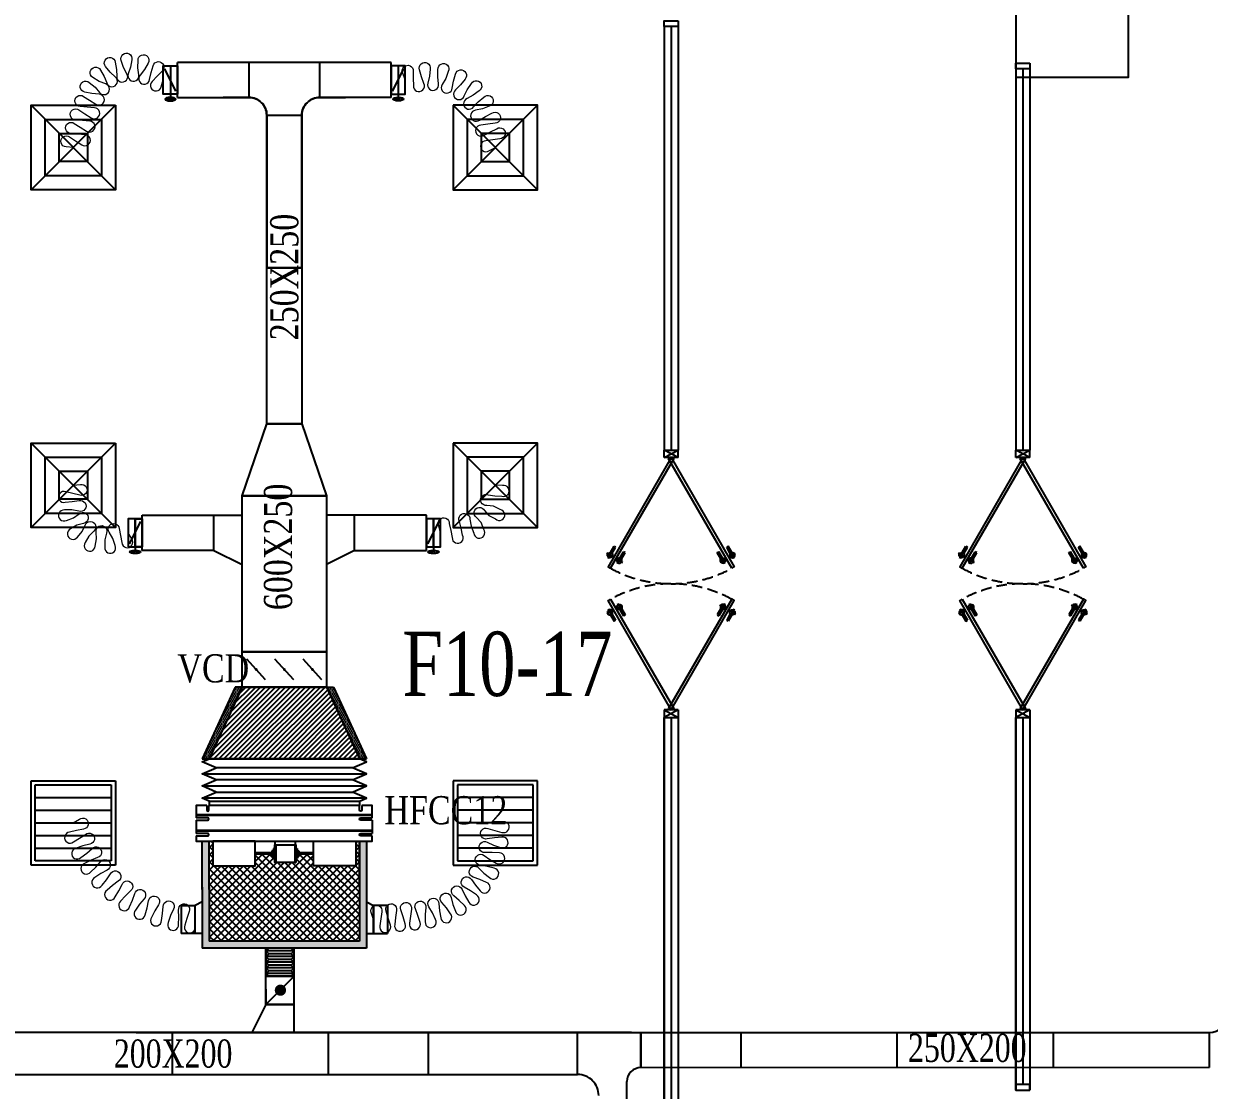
# Model space of a CAD drawing. Header units: metres. Extents: x 352651 to 1421851, y -87441 to -24441.
# Drawn here: x 1180280 to 1188707, y -48460 to -40880 of the extents above; entities that cross this region are included whole.
import ezdxf
from ezdxf.enums import TextEntityAlignment as Align

# ---------------------------------------------------------------- set-up
doc = ezdxf.new("R2010")
doc.units = ezdxf.units.M
doc.header["$LTSCALE"] = 300
doc.header["$MEASUREMENT"] = 0
doc.linetypes.add('DASHED2', pattern=[0.375, 0.25, -0.125])
for name, color, linetype in [('bat noi mem', 4, 'CONTINUOUS'), ('CUA', 8, 'CONTINUOUS'), ('CUAGIO', 2, 'CONTINUOUS'), ('KHUAT', 8, 'DASHED2'), ('KT', 1, 'CONTINUOUS'), ('thiet bi', 11, 'CONTINUOUS'), ('vach', 6, 'CONTINUOUS')]:
    doc.layers.add(name, color=color, linetype=linetype)
doc.layers.add('noi mem', color=5, linetype='BATTING', lineweight=0)
doc.styles.add('PHU', font='vntimeh.shx', dxfattribs={"width": 0.8})
doc.styles.add('ROMANS', font='romans.shx', dxfattribs={"width": 0.75, "bigfont": 'romancvn.shx'})
doc.linetypes.add('BATTING', pattern='A,0.0001,-0.1,[134,ltypeshp.shx,S=0.1,R=0,X=-0.1,Y=0],-0.2,[134,ltypeshp.shx,S=0.1,R=180,X=0.1,Y=0],-0.1', length=0.4001)
pattern_1 = [(0, (720945.674, -331379.217), (6.25, 12.5), [0, -12.5])]

# ---------------------------------------------------------------- blocks, each defined once
blk = doc.blocks.new('cot1')
at = {"layer": 'vach'}
blk.add_lwpolyline([(-400, -400), (400, -400), (400, 400), (-400, 400)], close=True, dxfattribs=at)
blk = doc.blocks.new('SAD')
at = {"layer": 'CUAGIO', "color": 8}
for p, q in [((-300, -300), (300, 300)), ((300, -300), (-300, 300))]:
    blk.add_line(p, q, dxfattribs=at)
at = {"layer": 'CUAGIO'}
blk.add_lwpolyline([(300, -300), (300, 300), (-300, 300), (-300, -300)], close=True, dxfattribs=at)
at = {"layer": 'CUAGIO', "color": 8}
for points in [[(200, -200), (200, 200), (-200, 200), (-200, -200)], [(100, -100), (100, 100), (-100, 100), (-100, -100)]]:
    blk.add_lwpolyline(points, close=True, dxfattribs=at)
blk = doc.blocks.new('SAG')
at = {"layer": 'CUAGIO'}
for p, q in [((-300, 300), (-300, -300)), ((300, 300), (-300, 300)), ((300, -300), (300, 300)), ((-300, -300), (300, -300))]:
    blk.add_line(p, q, dxfattribs=at)
at = {"layer": 'CUAGIO', "color": 8}
for p, q in [((-270, 270), (-270, -270)), ((270, 270), (-270, 270)), ((-180, -270), (-180, 270)), ((-90, -270), (-90, 270)), ((0, -270), (0, 270)), ((90, -270), (90, 270)), ((180, -270), (180, 270)), ((270, -270), (270, 270)), ((-270, -270), (270, -270))]:
    blk.add_line(p, q, dxfattribs=at)
blk = doc.blocks.new('1-van gio D200')
at = {"layer": 'CUAGIO'}
h = blk.add_hatch(dxfattribs=at)
h.set_pattern_fill('ANSI31', color=256, scale=100, style=0)
edge = h.paths.add_edge_path()
edge.add_ellipse((486127, -58494), major_axis=(-38.1, 0), ratio=0.310482, start_angle=0, end_angle=360, ccw=False)
for p, q in [((486167, -58437.3), (486087.1, -58277.5)), ((486127, -58257.4), (486127, -58494))]:
    blk.add_line(p, q, dxfattribs=at)
at = {"layer": 'CUAGIO', "const_width": 3}
for points in [[(486127, -58457.4), (486177, -58457.4), (486177, -58257.4), (486077, -58257.4), (486077, -58457.4), (486127, -58457.4)], [(486167, -58437.3), (486087.1, -58277.5)], [(486127, -58257.4), (486127, -58494)]]:
    blk.add_lwpolyline(points, dxfattribs=at)
at = {"layer": 'CUAGIO'}
blk.add_lwpolyline([(486177, -58457.4), (486077, -58457.4), (486077, -58257.4), (486177, -58257.4)], close=True, dxfattribs=at)
at = {"layer": 'CUAGIO', "const_width": 5.35}
blk.add_lwpolyline([(486130.7, -58357.4, -1), (486123.3, -58357.4, -1)], format="xyb", close=True, dxfattribs=at)
at = {"layer": 'CUAGIO', "extrusion": (0, 0, -1)}
blk.add_ellipse((486127, -58494), major_axis=(-38.1, 0), ratio=0.310482, start_param=-1.570796, end_param=4.712389, dxfattribs=at)
blk = doc.blocks.new('bac noi mem')
at = {"layer": 'bat noi mem'}
for p, q in [((493886.7, -64673), (493866.7, -64693)), ((494066.7, -64693), (493866.7, -64693)), ((493866.7, -64693), (493886.7, -64713)), ((493886.7, -64713), (493866.7, -64733)), ((494046.7, -64673), (493886.7, -64673)), ((494046.7, -64713), (493886.7, -64713)), ((494046.7, -64673), (494066.7, -64693)), ((494066.7, -64693), (494046.7, -64713)), ((494046.7, -64713), (494066.7, -64733)), ((494066.7, -64733), (493866.7, -64733)), ((493866.7, -64733), (493886.7, -64753)), ((493886.7, -64753), (493866.7, -64773)), ((494066.7, -64773), (493866.7, -64773)), ((493866.7, -64773), (493886.7, -64793)), ((493886.7, -64793), (493866.7, -64813)), ((494046.7, -64753), (493886.7, -64753)), ((494046.7, -64793), (493886.7, -64793)), ((494066.7, -64733), (494046.7, -64753)), ((494046.7, -64753), (494066.7, -64773)), ((494066.7, -64773), (494046.7, -64793)), ((494046.7, -64793), (494066.7, -64813)), ((494066.7, -64813), (493866.7, -64813)), ((493866.7, -64813), (493886.7, -64833)), ((493886.7, -64833), (493866.7, -64853)), ((494066.7, -64853), (493866.7, -64853)), ((493866.7, -64853), (493886.7, -64873)), ((494046.7, -64833), (493886.7, -64833)), ((494046.7, -64873), (493886.7, -64873)), ((494066.7, -64813), (494046.7, -64833)), ((494046.7, -64833), (494066.7, -64853)), ((494066.7, -64853), (494046.7, -64873))]:
    blk.add_line(p, q, dxfattribs=at)

msp = doc.modelspace()

# ---------------------------------------------------------------- hatches: boundary and pattern name
at = {"layer": 'CUAGIO'}
h = msp.add_hatch(dxfattribs=at)
h.set_pattern_fill('DOTS', color=256, scale=200, style=0)
h.set_pattern_definition(pattern_1)
h.paths.add_polyline_path([(1181598.6, -46104.1), (1181548.6, -46104.1), (1181782.1, -45594.1), (1181832.1, -45594.1)])
h = msp.add_hatch(dxfattribs=at)
h.set_pattern_fill('ANSI31', color=256, scale=200, style=0)
h.set_pattern_definition([(45, (356591.88, -88941.384), (-17.6776695, 17.6776695), [])])
h.paths.add_polyline_path([(1182432.1, -45594.1), (1181832.1, -45594.1), (1181598.6, -46104.1), (1182665.6, -46104.1)])
h = msp.add_hatch(dxfattribs=at)
h.set_pattern_fill('DOTS', color=256, scale=200, style=0)
h.set_pattern_definition(pattern_1)
h.paths.add_polyline_path([(1182432.1, -45594.1), (1182482.1, -45594.1), (1182715.6, -46104.1), (1182665.6, -46104.1)])
h = msp.add_hatch(dxfattribs=at)
h.set_pattern_fill('DOTS', color=2, scale=200, style=0)
h.set_pattern_definition([(0, (631038.366, 10035.894), (6.25, 12.5), [0, -12.5])])
h.paths.add_polyline_path([(1182715.6, -46689.6), (1182665.6, -46689.6), (1182665.6, -47399.6), (1181598.6, -47399.6), (1181598.6, -47016.9), (1181598.6, -46689.6), (1181548.6, -46689.6), (1181548.6, -47031.9), (1181548.6, -47449.6), (1182715.6, -47449.6)])
at = {"layer": 'CUAGIO', "ltscale": 1.5}
h = msp.add_hatch(dxfattribs=at)
h.set_pattern_fill('ANSI37', color=9, scale=300, angle=360, style=0)
h.set_pattern_definition([(45, (714753.715, -539.95), (-26.5165043, 26.5165043), []), (135, (714753.715, -539.95), (-26.5165043, -26.5165043), [])])
h.paths.add_polyline_path([(1182665.6, -47399.6), (1182665.6, -46689.6), (1182639.6, -46689.6), (1182639.6, -46864.6), (1182339.6, -46864.6), (1182339.6, -46781.6), (1182234.3, -46781.6), (1182234.3, -46797.3), (1182223.8, -46797.3), (1182223.8, -46813.1), (1182213.9, -46813.1), (1182213.9, -46838, -1), (1182207.4, -46840.1), (1182071.2, -46840.1, -1), (1182064.8, -46838), (1182064.8, -46813.1), (1182054.9, -46813.1), (1182054.9, -46797.3), (1182044.3, -46797.3), (1182044.3, -46781.6), (1181924.7, -46781.6), (1181924.7, -46864.6), (1181624.7, -46864.6), (1181624.7, -46689.6), (1181598.6, -46689.6), (1181598.6, -47031.9), (1181598.6, -47399.6)])

# ---------------------------------------------------------------- linework, layer by layer
at = {"layer": 'bat noi mem'}
for p, q in [((1181598.6, -46104.1), (1182665.6, -46104.1)), ((1182665.6, -46104.1), (1181598.6, -46104.1)), ((1182615.6, -46168.4), (1181648.6, -46168.4)), ((1181548.6, -46211.2), (1182715.6, -46211.2)), ((1182615.6, -46254.1), (1181648.6, -46254.1)), ((1181548.6, -46296.9), (1182715.6, -46296.9)), ((1181648.6, -46339.8), (1182615.6, -46339.8)), ((1182715.6, -46382.7), (1181548.6, -46382.7))]:
    msp.add_line(p, q, dxfattribs=at)
for points in [[(1181598.6, -46404.1), (1181548.6, -46382.7), (1181648.6, -46339.8), (1181548.6, -46296.9), (1181648.6, -46254.1), (1181548.6, -46211.2), (1181648.6, -46168.4), (1181548.6, -46125.5), (1181598.6, -46104.1)], [(1182665.6, -46404.1), (1182715.6, -46382.7), (1182615.6, -46339.8), (1182715.6, -46296.9), (1182615.6, -46254.1), (1182715.6, -46211.2), (1182615.6, -46168.4), (1182715.6, -46125.5), (1182665.6, -46104.1)]]:
    msp.add_lwpolyline(points, dxfattribs=at)
at = {"layer": 'CUA', "linetype": 'Continuous'}
for p, q in [((1184832.1, -40899.6), (1184832.1, -43909.6)), ((1184882.1, -40899.6), (1184882.1, -43909.6)), ((1184932.1, -40899.6), (1184932.1, -43909.6)), ((1187332.1, -41199.6), (1187332.1, -43909.6)), ((1187382.1, -41199.6), (1187382.1, -43909.6)), ((1187432.1, -41199.6), (1187432.1, -43909.6)), ((1184832.1, -48859.6), (1184832.1, -45809.6)), ((1184832.1, -45809.6), (1184832.1, -48859.6)), ((1184882.1, -45809.6), (1184882.1, -48819.6)), ((1184932.1, -45809.6), (1184932.1, -48859.6)), ((1187332.1, -48459.6), (1187332.1, -45809.6)), ((1187332.1, -45809.6), (1187332.1, -48459.6)), ((1187382.1, -45809.6), (1187382.1, -48419.6)), ((1187432.1, -45809.6), (1187432.1, -48459.6))]:
    msp.add_line(p, q, dxfattribs=at)
at = {"layer": 'CUA'}
for p, q in [((1184832.1, -43909.6), (1184931.7, -43909.6)), ((1184931.7, -43962.3), (1184832.1, -43909.6)), ((1184832.1, -43962.3), (1184931.7, -43909.6)), ((1184832.1, -43962.3), (1184832.1, -43909.6)), ((1184931.7, -43962.3), (1184832.1, -43962.3)), ((1184931.7, -43962.3), (1184931.7, -43909.6)), ((1187332.1, -43909.6), (1187431.7, -43909.6)), ((1187431.7, -43962.3), (1187332.1, -43909.6)), ((1187332.1, -43962.3), (1187431.7, -43909.6)), ((1187332.1, -43962.3), (1187332.1, -43909.6)), ((1187431.7, -43962.3), (1187332.1, -43962.3)), ((1187431.7, -43962.3), (1187431.7, -43909.6)), ((1184469.9, -44669.5), (1184424.9, -44643.5)), ((1184433.6, -44680.4), (1184462.5, -44630.2)), ((1184450.5, -44638.5), (1184476.5, -44593.5)), ((1184461.3, -44644.7), (1184487.3, -44599.7)), ((1184476.5, -44593.5), (1184487.3, -44599.7)), ((1184517.2, -44677), (1184543.1, -44631.9)), ((1184528, -44683.2), (1184553.9, -44638.2)), ((1184553.9, -44638.2), (1184543.1, -44631.9)), ((1185209.9, -44638.2), (1185220.7, -44631.9)), ((1185235.9, -44683.2), (1185209.9, -44638.2)), ((1185246.7, -44677), (1185220.7, -44631.9)), ((1185287.3, -44593.5), (1185276.5, -44599.7)), ((1185302.5, -44644.7), (1185276.5, -44599.7)), ((1185313.3, -44638.5), (1185287.3, -44593.5)), ((1185294, -44669.5), (1185338.9, -44643.5)), ((1185330.3, -44680.4), (1185301.3, -44630.2)), ((1186969.9, -44669.5), (1186924.9, -44643.5)), ((1186933.6, -44680.4), (1186962.5, -44630.2)), ((1186950.5, -44638.5), (1186976.5, -44593.5)), ((1186961.3, -44644.7), (1186987.3, -44599.7)), ((1186976.5, -44593.5), (1186987.3, -44599.7)), ((1187017.2, -44677), (1187043.1, -44631.9)), ((1187028, -44683.2), (1187053.9, -44638.2)), ((1187053.9, -44638.2), (1187043.1, -44631.9)), ((1187709.9, -44638.2), (1187720.7, -44631.9)), ((1187735.9, -44683.2), (1187709.9, -44638.2)), ((1187746.7, -44677), (1187720.7, -44631.9)), ((1187787.3, -44593.5), (1187776.5, -44599.7)), ((1187802.5, -44644.7), (1187776.5, -44599.7)), ((1187813.3, -44638.5), (1187787.3, -44593.5)), ((1187794, -44669.5), (1187838.9, -44643.5)), ((1187830.3, -44680.4), (1187801.3, -44630.2)), ((1184491.5, -44681.9), (1184536.4, -44707.9)), ((1184500.2, -44718.8), (1184529.1, -44668.7)), ((1185272.4, -44681.9), (1185227.4, -44707.9)), ((1185263.7, -44718.8), (1185234.7, -44668.7)), ((1186991.5, -44681.9), (1187036.4, -44707.9)), ((1187000.2, -44718.8), (1187029.1, -44668.7)), ((1187772.4, -44681.9), (1187727.4, -44707.9)), ((1187763.7, -44718.8), (1187734.7, -44668.7)), ((1184500.2, -45000.3), (1184529.1, -45050.5)), ((1185263.7, -45000.3), (1185234.7, -45050.5)), ((1187000.2, -45000.3), (1187029.1, -45050.5)), ((1187763.7, -45000.3), (1187734.7, -45050.5)), ((1184469.9, -45049.7), (1184424.9, -45075.6)), ((1184433.6, -45038.8), (1184462.5, -45088.9)), ((1184450.5, -45080.6), (1184476.5, -45125.7)), ((1184461.3, -45074.4), (1184487.3, -45119.4)), ((1184491.5, -45037.2), (1184536.4, -45011.3)), ((1184517.2, -45042.2), (1184543.1, -45087.2)), ((1184528, -45035.9), (1184553.9, -45081)), ((1184553.9, -45081), (1184543.1, -45087.2)), ((1185235.9, -45035.9), (1185209.9, -45081)), ((1185209.9, -45081), (1185220.7, -45087.2)), ((1185246.7, -45042.2), (1185220.7, -45087.2)), ((1185272.4, -45037.2), (1185227.4, -45011.3)), ((1185302.5, -45074.4), (1185276.5, -45119.4)), ((1185313.3, -45080.6), (1185287.3, -45125.7)), ((1185294, -45049.7), (1185338.9, -45075.6)), ((1185330.3, -45038.8), (1185301.3, -45088.9)), ((1186969.9, -45049.7), (1186924.9, -45075.6)), ((1186933.6, -45038.8), (1186962.5, -45088.9)), ((1186950.5, -45080.6), (1186976.5, -45125.7)), ((1186961.3, -45074.4), (1186987.3, -45119.4)), ((1186991.5, -45037.2), (1187036.4, -45011.3)), ((1187017.2, -45042.2), (1187043.1, -45087.2)), ((1187028, -45035.9), (1187053.9, -45081)), ((1187053.9, -45081), (1187043.1, -45087.2)), ((1187735.9, -45035.9), (1187709.9, -45081)), ((1187709.9, -45081), (1187720.7, -45087.2)), ((1187746.7, -45042.2), (1187720.7, -45087.2)), ((1187772.4, -45037.2), (1187727.4, -45011.3)), ((1187802.5, -45074.4), (1187776.5, -45119.4)), ((1187813.3, -45080.6), (1187787.3, -45125.7)), ((1187794, -45049.7), (1187838.9, -45075.6)), ((1187830.3, -45038.8), (1187801.3, -45088.9)), ((1184476.5, -45125.7), (1184487.3, -45119.4)), ((1185287.3, -45125.7), (1185276.5, -45119.4)), ((1186976.5, -45125.7), (1186987.3, -45119.4)), ((1187787.3, -45125.7), (1187776.5, -45119.4)), ((1184931.7, -45756.8), (1184832.1, -45756.8)), ((1184931.7, -45756.8), (1184832.1, -45809.6)), ((1184832.1, -45756.8), (1184931.7, -45809.6)), ((1184832.1, -45756.8), (1184832.1, -45809.6)), ((1184931.7, -45756.8), (1184931.7, -45809.6)), ((1187431.7, -45756.8), (1187332.1, -45756.8)), ((1187431.7, -45756.8), (1187332.1, -45809.6)), ((1187332.1, -45756.8), (1187431.7, -45809.6)), ((1187332.1, -45756.8), (1187332.1, -45809.6)), ((1187431.7, -45756.8), (1187431.7, -45809.6)), ((1184832.1, -45809.6), (1184931.7, -45809.6)), ((1187332.1, -45809.6), (1187431.7, -45809.6))]:
    msp.add_line(p, q, dxfattribs=at)
at = {"layer": 'CUA', "linetype": 'Continuous'}
for points in [[(1184932.1, -40859.6), (1184932.1, -40899.6), (1184832.1, -40899.6), (1184832.1, -40859.6)], [(1187432.1, -41159.6), (1187432.1, -41199.6), (1187332.1, -41199.6), (1187332.1, -41159.6)], [(1187432.1, -48459.6), (1187432.1, -48419.6), (1187332.1, -48419.6), (1187332.1, -48459.6)], [(1187432.1, -48459.6), (1187432.1, -48419.6), (1187332.1, -48419.6), (1187332.1, -48459.6)]]:
    msp.add_lwpolyline(points, close=True, dxfattribs=at)
at = {"layer": 'CUA'}
for points in [[(1184451.6, -44749.9), (1184900.2, -43972.9), (1184881.9, -43962.3), (1184433.3, -44739.4)], [(1185312.2, -44749.9), (1184863.6, -43972.9), (1184881.9, -43962.3), (1185330.5, -44739.4)], [(1186951.6, -44749.9), (1187400.2, -43972.9), (1187381.9, -43962.3), (1186933.3, -44739.4)], [(1187812.2, -44749.9), (1187363.6, -43972.9), (1187381.9, -43962.3), (1187830.5, -44739.4)], [(1184451.6, -44969.2), (1184900.2, -45746.2), (1184881.9, -45756.8), (1184433.3, -44979.8)], [(1185312.2, -44969.2), (1184863.6, -45746.2), (1184881.9, -45756.8), (1185330.5, -44979.8)], [(1186951.6, -44969.2), (1187400.2, -45746.2), (1187381.9, -45756.8), (1186933.3, -44979.8)], [(1187812.2, -44969.2), (1187363.6, -45746.2), (1187381.9, -45756.8), (1187830.5, -44979.8)]]:
    msp.add_lwpolyline(points, close=True, dxfattribs=at)
for centre, major_axis in [((1184447.4, -44656.5), (4.7, -17.6)), ((1186947.4, -44656.5), (4.7, -17.6)), ((1185249.9, -44694.9), (17.6, -4.7)), ((1187749.9, -44694.9), (17.6, -4.7)), ((1184514, -45024.2), (-17.6, 4.7)), ((1185316.5, -45062.7), (-4.7, 17.6)), ((1187014, -45024.2), (-17.6, 4.7)), ((1187816.5, -45062.7), (-4.7, 17.6))]:
    msp.add_ellipse(centre, major_axis=major_axis, ratio=1, dxfattribs=at)
at = {"layer": 'CUA', "extrusion": (0, 0, -1)}
for centre, major_axis in [((1185316.5, -44656.5), (-4.7, -17.6)), ((1187816.5, -44656.5), (-4.7, -17.6)), ((1184514, -44694.9), (-17.6, -4.7)), ((1187014, -44694.9), (-17.6, -4.7)), ((1184447.4, -45062.7), (4.7, 17.6)), ((1185249.9, -45024.2), (17.6, 4.7)), ((1186947.4, -45062.7), (4.7, 17.6)), ((1187749.9, -45024.2), (17.6, 4.7))]:
    msp.add_ellipse(centre, major_axis=major_axis, ratio=1, dxfattribs=at)
at = {"layer": 'CUAGIO'}
for p, q in [((1181372.1, -41404.1), (1181372.1, -41154.1)), ((1181882.1, -41404.1), (1181882.1, -41154.1)), ((1182382.1, -41154.1), (1182382.1, -41404.1)), ((1182892.1, -41404.1), (1182892.1, -41154.1)), ((1182007.1, -41529.1), (1182257.1, -41529.1)), ((1181122.1, -44622.2), (1181122.1, -44372.2)), ((1181122.1, -44372.2), (1181832.1, -44372.2)), ((1181632.1, -44622.2), (1181632.1, -44372.2)), ((1183142.1, -44372.2), (1182432.1, -44372.2)), ((1182632.1, -44622.2), (1182632.1, -44372.2)), ((1183142.1, -44622.2), (1183142.1, -44372.2)), ((1181632.1, -44622.2), (1181122.1, -44622.2)), ((1181632.1, -44622.2), (1181832.1, -44722.2)), ((1182632.1, -44622.2), (1182432.1, -44722.2)), ((1182632.1, -44622.2), (1183142.1, -44622.2)), ((1182432.1, -45344.1), (1181832.1, -45344.1)), ((1181999.1, -45543.4), (1181865.2, -45394.8)), ((1182199.1, -45543.4), (1182065.2, -45394.8)), ((1182399.1, -45543.4), (1182265.2, -45394.8)), ((1181782.1, -45594.1), (1181548.6, -46104.1)), ((1181832.1, -45594.1), (1181598.6, -46104.1)), ((1181832.1, -45594.1), (1181782.1, -45594.1)), ((1181782.1, -45594.1), (1182482.1, -45594.1)), ((1181832.1, -45594.1), (1181782.1, -45594.1)), ((1182432.1, -45594.1), (1182665.6, -46104.1)), ((1182432.1, -45594.1), (1182482.1, -45594.1)), ((1182432.1, -45594.1), (1182482.1, -45594.1)), ((1182482.1, -45594.1), (1182715.6, -46104.1)), ((1182715.6, -46104.1), (1181548.6, -46104.1)), ((1181548.6, -46104.1), (1182715.6, -46104.1)), ((1181598.6, -46104.1), (1182665.6, -46104.1)), ((1182665.6, -46104.1), (1181598.6, -46104.1)), ((1181548.6, -47031.9), (1181548.6, -46689.6)), ((1181598.6, -47031.9), (1181598.6, -46689.6)), ((1182665.6, -47016.9), (1182665.6, -46689.6)), ((1181548.6, -47016.9), (1181548.6, -47449.6)), ((1181598.6, -47016.9), (1181598.6, -47399.6)), ((1182665.6, -47016.9), (1182665.6, -47397.8)), ((1181398.9, -47145.7), (1181398.9, -47345.7)), ((1181498.6, -47345.7), (1181498.6, -47145.7)), ((1181498.6, -47345.7), (1181498.6, -47145.7)), ((1181498.6, -47345.7), (1181498.6, -47145.7)), ((1182765.6, -47145.7), (1182765.6, -47345.7)), ((1182765.6, -47345.7), (1182765.6, -47145.7)), ((1182765.6, -47345.7), (1182765.6, -47145.7)), ((1182865.3, -47145.7), (1182865.3, -47345.7)), ((1181498.6, -47345.7), (1181398.9, -47345.7)), ((1182765.6, -47345.7), (1182865.3, -47345.7)), ((1182001.8, -47740.2), (1182001.8, -47569.5)), ((1182001.8, -47649.6), (1182201.8, -47649.6)), ((1182201.8, -47649.6), (1182001.8, -47849.6)), ((1182001.8, -47649.6), (1182201.8, -47649.6)), ((1182201.8, -47649.6), (1182001.8, -47649.6)), ((1182201.8, -47649.6), (1182001.8, -47649.6)), ((1182001.8, -47849.6), (1181901.8, -48049.6)), ((1182201.8, -47849.6), (1182001.8, -47849.6)), ((1184600.7, -48049.6), (1174733.5, -48049.6)), ((1184667.1, -48298.3), (1184667.1, -48048.3)), ((1184667.1, -48048.3), (1184667.1, -48298.3)), ((1185377.1, -48049.6), (1185377.1, -48298.3)), ((1186487.1, -48049.6), (1186487.1, -48298.3)), ((1187597.1, -48049.6), (1187597.1, -48298.3)), ((1188707.1, -48049.6), (1188707.1, -48298.3)), ((1174733.5, -48348.9), (1184217.1, -48347.3)), ((1188707.1, -48299.6), (1184665.2, -48298.3)), ((1184567.1, -52601.1), (1184567.1, -48398.3))]:
    msp.add_line(p, q, dxfattribs=at)
at = {"layer": 'CUAGIO', "ltscale": 1.5}
msp.add_line((1182892.1, -41154.1), (1181372.1, -41154.1), dxfattribs=at)
at = {"layer": 'CUAGIO', "color": 2}
for p, q in [((1182665.6, -46689.6), (1182665.6, -47399.6)), ((1182715.6, -46689.6), (1182715.6, -47449.6)), ((1182665.6, -47399.6), (1181598.6, -47399.6)), ((1182715.6, -47449.6), (1181548.6, -47449.6)), ((1182001.8, -47849.6), (1182001.8, -47449.6)), ((1182001.8, -47649.6), (1182201.8, -47649.6)), ((1182201.8, -48043.6), (1182201.8, -47649.6)), ((1182001.8, -47741.5), (1182001.8, -47843.6)), ((1182001.8, -47849.6), (1182201.8, -47849.6)), ((1181078.5, -48049.6), (1188707.1, -48049.6)), ((1181337.1, -48347.8), (1181337.1, -48048.3)), ((1182447.1, -48347.6), (1182447.1, -48048.3)), ((1183157.1, -48347.4), (1183157.1, -48048.3)), ((1184217.1, -48347.3), (1184217.1, -48049.6)), ((1184667.1, -48298.3), (1184667.1, -48048.3))]:
    msp.add_line(p, q, dxfattribs=at)
at = {"layer": 'CUAGIO'}
for points in [[(1181372.1, -41404.1), (1181882.1, -41404.1, -0.414214), (1182007.1, -41529.1), (1182007.1, -42614.1), (1182257.1, -42614.1), (1182257.1, -41529.1, -0.414214), (1182382.1, -41404.1), (1182567.1, -41404.1)], [(1182892.1, -41404.1), (1182382.1, -41404.1, 0.414214), (1182257.1, -41529.1), (1182257.1, -42614.1), (1182007.1, -42614.1), (1182007.1, -41529.1, 0.414214), (1181882.1, -41404.1), (1181697.1, -41404.1)]]:
    msp.add_lwpolyline(points, format="xyb", dxfattribs=at)
for points in [[(1182007.1, -43724.1), (1182007.1, -42614.1), (1182257.1, -42614.1), (1182257.1, -43724.1)], [(1182432.1, -44234.1), (1181832.1, -44234.1), (1182007.1, -43724.1), (1182257.1, -43724.1)], [(1181122.1, -44597.2), (1181072.1, -44597.2), (1181072.1, -44397.2), (1181122.1, -44397.2)], [(1183142.1, -44597.2), (1183192.1, -44597.2), (1183192.1, -44397.2), (1183142.1, -44397.2)], [(1181832.1, -45344.1), (1182432.1, -45344.1), (1182432.1, -45594.1), (1181832.1, -45594.1)], [(1182201.8, -47449.6), (1182001.8, -47449.6), (1182001.8, -47649.6), (1182201.8, -47649.6)]]:
    msp.add_lwpolyline(points, close=True, dxfattribs=at)
at = {"layer": 'CUAGIO', "color": 2}
msp.add_lwpolyline([(1181832.1, -44234.1), (1182432.1, -44234.1), (1182432.1, -45344.1), (1181832.1, -45344.1)], close=True, dxfattribs=at)
at = {"layer": 'CUAGIO'}
for points, const_width in [([(1181927.1, -45469.1, 1), (1181937.1, -45469.1, 1)], 10), ([(1182127.1, -45469.1, 1), (1182137.1, -45469.1, 1)], 10), ([(1182327.1, -45469.1, 1), (1182337.1, -45469.1, 1)], 10), ([(1182124.4, -47748.2, -1), (1182084.4, -47748.2, -1)], 40)]:
    msp.add_lwpolyline(points, format="xyb", close=True, dxfattribs=dict(at, const_width=const_width))
for points in [[(1181398.9, -47145.7), (1181498.6, -47145.7)], [(1181548.6, -47120.4), (1181498.6, -47145.7)], [(1182715.6, -47120.4), (1182765.6, -47145.7)], [(1182865.3, -47145.7), (1182765.6, -47145.7)], [(1181548.6, -47345.7), (1181498.6, -47345.7)], [(1182715.6, -47345.7), (1182765.6, -47345.7)]]:
    msp.add_lwpolyline(points, dxfattribs=at)
for centre, radius, start, end in [((1188707.1, -47924.6), 125, 270, 0), ((1184217.1, -48497.3), 150, 0, 90.00989)]:
    msp.add_arc(centre, radius, start, end, dxfattribs=at)
at = {"layer": 'CUAGIO', "color": 2}
msp.add_arc((1184667.1, -48398.3), 100, 90, 180, dxfattribs=at)
at = {"layer": 'KHUAT'}
for centre, start, end in [((1184881.9, -43960.3), 241.40997, 298.59003), ((1187381.9, -43960.3), 241.40997, 298.59003), ((1184881.9, -45758.8), 61.40997, 118.59003), ((1187381.9, -45758.8), 61.40997, 118.59003)]:
    msp.add_arc(centre, 899.3, start, end, dxfattribs=at)
at = {"layer": 'noi mem', "linetype": 'ByBlock', "ltscale": 1.5}
for points in [[(1180632.1, -41759.6), (1180580.9, -41754.7, -1.333333), (1180605.4, -41683.8), (1180648.7, -41711.6), (1180692, -41739.4, 1.333333), (1180716.5, -41668.5), (1180665.3, -41663.7), (1180614.1, -41658.8, -1.333333), (1180638.6, -41587.9), (1180681.9, -41615.7), (1180725.2, -41643.5, 1.333333), (1180749.7, -41572.6), (1180698.4, -41567.8), (1180647.2, -41562.9, -1.333333), (1180671.7, -41492), (1180715, -41519.8), (1180758.3, -41547.6, 1.333333), (1180782.8, -41476.7), (1180731.6, -41471.9), (1180680.4, -41467, -1.333333), (1180704.9, -41396.1), (1180748.2, -41423.9), (1180791.4, -41451.8, 1.333333), (1180816, -41381), (1180764.9, -41376), (1180713.5, -41364.9, -1.333333), (1180745.9, -41297.3), (1180786.7, -41330.3), (1180819.4, -41368.7, 1.333333), (1180863.1, -41307.7), (1180816.2, -41289.1), (1180771.7, -41261.1, -1.333333), (1180825.3, -41208.6), (1180852.4, -41253.6), (1180870, -41300.8, 1.333333), (1180931.9, -41258.4), (1180894.2, -41224.9), (1180861.9, -41183.5, -1.333333), (1180930.2, -41152.4), (1180940.3, -41203.9), (1180940.7, -41254.3, 1.333333), (1181013.4, -41235.5), (1180989.3, -41191.3), (1180973.2, -41141.3, -1.333333), (1181047.9, -41135.4), (1181039.8, -41187.3), (1181023.1, -41234.8, 1.333333), (1181097.7, -41241.9), (1181090.3, -41192.1), (1181092.1, -41139.6, -1.333333), (1181164.4, -41159.5), (1181139.1, -41205.6), (1181107.1, -41244.5, 1.333333), (1181174.9, -41276.7), (1181184.9, -41227.3), (1181200, -41178.1, -1.333333), (1181264.5, -41216.4), (1181228.5, -41253.2), (1181192.6, -41290, 1.333333), (1181257.1, -41328.3), (1181272.1, -41279.1)], [(1182992.1, -41279.1), (1182974.5, -41231.5, -1.333333), (1183048.2, -41217.5), (1183049.2, -41268.2), (1183050, -41318.7, 1.333333), (1183123.8, -41305.1), (1183106.4, -41257.6), (1183093.9, -41207.5, -1.333333), (1183168.7, -41201.5), (1183164.3, -41253.1), (1183152.9, -41301.4, 1.333333), (1183227.7, -41306), (1183222.3, -41256.6), (1183224.2, -41204.9, -1.333333), (1183297.7, -41219.9), (1183279.2, -41268.2), (1183254.8, -41311.5, 1.333333), (1183325.5, -41336.6), (1183333.9, -41287.6), (1183350, -41238.5, -1.333333), (1183416.5, -41273.2), (1183385.4, -41314.5), (1183350, -41349.4, 1.333333), (1183411, -41393.1), (1183432.6, -41348.4), (1183461.7, -41305.6, -1.333333), (1183516, -41357.3), (1183474.7, -41388.4), (1183431, -41412.2, 1.333333), (1183477.5, -41471), (1183510.7, -41434), (1183550.5, -41400.9, -1.333333), (1183588.3, -41465.7), (1183540, -41484.1), (1183491.5, -41494.9, 1.333333), (1183519.9, -41564.3), (1183562, -41537.9), (1183607.2, -41514.7, -1.333333), (1183629.8, -41586.2), (1183579.6, -41593.3), (1183529.4, -41600.3, 1.333333), (1183552, -41671.8), (1183597.1, -41648.7), (1183642.2, -41625.6, -1.333333), (1183664.8, -41697.1), (1183614.6, -41704.1), (1183564.4, -41711.2, 1.333333), (1183587, -41782.7), (1183632.1, -41759.6)], [(1180632.1, -44159.6), (1180682.6, -44154.4, -1.333333), (1180677.8, -44229.3), (1180628.4, -44217.7), (1180579, -44206.1, 1.333333), (1180574.2, -44280.9), (1180624.7, -44275.8), (1180674.1, -44269.1, -1.333333), (1180671.4, -44344.1), (1180622.6, -44333.9), (1180570.1, -44335.3, 1.333333), (1180584.1, -44409), (1180633.4, -44391), (1180673.2, -44362.6, -1.333333), (1180705.5, -44430.4), (1180658.4, -44443.4), (1180613.3, -44470.4, 1.333333), (1180661.7, -44527.7), (1180695.9, -44487.8), (1180716.6, -44443.5, -1.333333), (1180778, -44486.6), (1180743.4, -44521.1), (1180717.4, -44566.8, 1.333333), (1180787.8, -44592.9), (1180797.9, -44541.3), (1180794.1, -44492.6, -1.333333), (1180868.8, -44499.9), (1180855.6, -44547), (1180855.5, -44599.5, 1.333333), (1180929.6, -44587.6), (1180913, -44537.7), (1180888, -44493.9, -1.333333), (1180958.5, -44468.2), (1180967.7, -44517.8), (1180977.5, -44567.5, 1.333333), (1181047.6, -44541), (1181022.1, -44497.2)], [(1183242.1, -44497.2), (1183231.5, -44448.4, -1.333333), (1183304.8, -44432.6), (1183315.2, -44481.5), (1183325.5, -44530.4, 1.333333), (1183398.9, -44514.6), (1183388.2, -44465.7), (1183377.5, -44416.9, -1.333333), (1183450.8, -44401.1), (1183461.2, -44450), (1183479.7, -44500, 1.333333), (1183549.9, -44473.5), (1183530.7, -44423.7), (1183499.4, -44389.3, -1.333333), (1183555.3, -44339.3), (1183586.1, -44374.2), (1183633.5, -44398.9, 1.333333), (1183667.6, -44332.1), (1183619.8, -44308.1), (1183572.8, -44302.6, -1.333333), (1183582, -44228.1), (1183629, -44234.2), (1183678.9, -44236.5, 1.333333), (1183682.1, -44161.5), (1183632.1, -44159.6)], [(1180632.1, -46559.6), (1180675.4, -46533.3, -1.333333), (1180703.7, -46602.7), (1180654.3, -46614.1), (1180605, -46625.5, 1.333333), (1180633.3, -46695), (1180676.5, -46668.6), (1180718.5, -46641.2, -1.333333), (1180748.9, -46709.8), (1180700.4, -46722.5), (1180651.9, -46738.7, 1.333333), (1180686.6, -46805.2), (1180727.6, -46774.7), (1180765.8, -46742.1, -1.333333), (1180804.7, -46806.2), (1180758.2, -46825), (1180712.2, -46847.3, 1.333333), (1180755.2, -46908.8), (1180791.9, -46873.2), (1180825.6, -46836, -1.333333), (1180872.4, -46894.6), (1180828.7, -46919.2), (1180785.9, -46947.2, 1.333333), (1180836.4, -47002.7), (1180868.3, -46962.8), (1180896.9, -46921.5, -1.333333), (1180950.9, -46973.6), (1180910.6, -47003.7), (1180871.8, -47036.9, 1.333333), (1180929, -47085.5), (1180955.5, -47041.8), (1180978.6, -46997.2, -1.333333), (1181038.8, -47042), (1181002.8, -47076.9), (1180968.6, -47114.9, 1.333333), (1181031.5, -47155.6), (1181052.2, -47108.9), (1181069.4, -47061.8, -1.333333), (1181134.8, -47098.4), (1181103.5, -47137.7), (1181074.5, -47179.7, 1.333333), (1181142.1, -47212.1), (1181156.6, -47163.1), (1181167.6, -47114.1, -1.333333), (1181237.2, -47142.1), (1181211.3, -47185.1), (1181187.8, -47230.5, 1.333333), (1181259.1, -47253.9), (1181267.2, -47203.5), (1181271.8, -47153.5, -1.333333), (1181344.4, -47172.3), (1181324.2, -47218.2), (1181306.8, -47266.3, 1.333333), (1181380.4, -47280.4), (1181382, -47229.3), (1181381, -47178.8, -1.333333), (1181455.3, -47189.3), (1181440.3, -47237.6), (1181425.5, -47286, 1.333333), (1181499.8, -47296.3), (1181498.6, -47245.7)], [(1182765.6, -47245.7), (1182750.1, -47196.8, -1.333333), (1182824.8, -47190.2), (1182818.2, -47240.9), (1182811.6, -47291.7, 1.333333), (1182886.3, -47285.1), (1182870.8, -47236.2), (1182855.3, -47187.4, -1.333333), (1182930, -47180.8), (1182923.4, -47231.5), (1182916.8, -47282.3, 1.333333), (1182991.5, -47275.7), (1182975.9, -47226.8), (1182960.4, -47178, -1.333333), (1183035.1, -47171.3), (1183028.5, -47222.1), (1183021.9, -47272.9, 1.333333), (1183096.6, -47266.2), (1183081.1, -47217.4), (1183063.7, -47169.9, -1.333333), (1183138.1, -47160.2), (1183133.4, -47210.6), (1183133.5, -47262.4, 1.333333), (1183206.7, -47246.3), (1183184.9, -47199.3), (1183159.5, -47155.5, -1.333333), (1183231, -47132.9), (1183235.3, -47183.4), (1183244.4, -47234.3, 1.333333), (1183313.7, -47205.5), (1183284, -47163.1), (1183251.2, -47124.5, -1.333333), (1183317.6, -47089.7), (1183330.7, -47138.6), (1183348.7, -47187.1, 1.333333), (1183411.8, -47146.6), (1183375.1, -47110), (1183336, -47077.8, -1.333333), (1183395.3, -47031.8), (1183416.8, -47077.7), (1183443.1, -47122.3, 1.333333), (1183498, -47071.3), (1183455.5, -47041.8), (1183411.3, -47016.9, -1.333333), (1183461.6, -46961.3), (1183490.8, -47002.6), (1183524.5, -47041.9, 1.333333), (1183569.6, -46982), (1183522.5, -46960.5), (1183474.7, -46943.8, -1.333333), (1183514.4, -46880.1), (1183550.4, -46915.7), (1183590.6, -46948.4, 1.333333), (1183624.4, -46881.5), (1183574.3, -46868.6), (1183524.3, -46860.6, -1.333333), (1183552.1, -46790.9), (1183593.8, -46819.6), (1183639.1, -46844.8, 1.333333), (1183660.6, -46772.9), (1183609, -46769), (1183558.4, -46770, -1.333333), (1183573.5, -46696.5), (1183619.6, -46717.4), (1183668.6, -46734.2, 1.333333), (1183677.2, -46659.7), (1183625.7, -46664.9), (1183575.1, -46673, -1.333333), (1183579.7, -46598.1), (1183628.9, -46612.3), (1183678.2, -46626.4, 1.333333), (1183682.7, -46551.5), (1183632.1, -46559.6)]]:
    msp.add_lwpolyline(points, format="xyb", dxfattribs=at)
at = {"layer": 'thiet bi'}
for p, q in [((1181598.6, -46404.1), (1182665.6, -46404.1)), ((1181598.6, -46404.1), (1181598.6, -46435.6)), ((1182665.6, -46404.1), (1182665.6, -46435.6)), ((1182757.6, -46501.6), (1181506.6, -46501.6)), ((1182757.6, -46506.6), (1181506.6, -46506.6)), ((1182757.6, -46612.6), (1181506.6, -46612.6)), ((1182757.6, -46617.6), (1181506.6, -46617.6)), ((1182044.3, -46772.5), (1181924.7, -46772.5)), ((1181924.7, -46772.5), (1181924.7, -46781.6)), ((1182054.9, -46756.9), (1182044.3, -46756.9)), ((1182044.3, -46756.9), (1182044.3, -46797.3)), ((1182064.8, -46741.1), (1182054.9, -46741.1)), ((1182054.9, -46741.1), (1182054.9, -46813.1)), ((1182068, -46711.7), (1182068, -46689.6)), ((1182071.2, -46714), (1182071.2, -46840.1)), ((1182207.4, -46714), (1182207.4, -46840.1)), ((1182210.7, -46711.7), (1182210.7, -46689.6)), ((1182213.9, -46741.1), (1182223.8, -46741.1)), ((1182223.8, -46741.1), (1182223.8, -46813.1)), ((1182223.8, -46756.9), (1182234.3, -46756.9)), ((1182234.3, -46756.9), (1182234.3, -46797.3)), ((1182339.6, -46772.5), (1182234.3, -46772.5)), ((1182044.3, -46781.6), (1181924.7, -46781.6)), ((1182054.9, -46797.3), (1182044.3, -46797.3)), ((1182064.8, -46813.1), (1182054.9, -46813.1)), ((1182213.9, -46813.1), (1182223.8, -46813.1)), ((1182223.8, -46797.3), (1182234.3, -46797.3)), ((1182339.6, -46781.6), (1182234.3, -46781.6))]:
    msp.add_line(p, q, dxfattribs=at)
for points in [[(1181580.6, -46435.6), (1181506.6, -46435.6), (1181506.6, -46523.1)], [(1182667.6, -46435.6), (1181596.6, -46435.6)], [(1182757.6, -46523.1), (1182757.6, -46435.6), (1182683.6, -46435.6)], [(1181506.6, -46539.1), (1181506.6, -46634.1)], [(1182757.6, -46539.1), (1182757.6, -46634.1)], [(1181506.6, -46650.1), (1181506.6, -46689.6), (1182757.6, -46689.6), (1182757.6, -46650.1)]]:
    msp.add_lwpolyline(points, dxfattribs=at)
for points in [[(1181580.6, -46435.6), (1181580.6, -46467.6, 1), (1181596.6, -46467.6), (1181596.6, -46435.6)], [(1182683.6, -46435.6), (1182683.6, -46467.6, -1), (1182667.6, -46467.6), (1182667.6, -46435.6)], [(1181506.6, -46539.1), (1181588.6, -46539.1, 1), (1181588.6, -46523.1), (1181506.6, -46523.1)], [(1182757.6, -46539.1), (1182675.6, -46539.1, -1), (1182675.6, -46523.1), (1182757.6, -46523.1)], [(1181506.6, -46650.1), (1181588.6, -46650.1, 1), (1181588.6, -46634.1), (1181506.6, -46634.1)], [(1182757.6, -46650.1), (1182675.6, -46650.1, -1), (1182675.6, -46634.1), (1182757.6, -46634.1)]]:
    msp.add_lwpolyline(points, format="xyb", dxfattribs=at)
for points in [[(1181624.7, -46864.6), (1181924.7, -46864.6), (1181924.7, -46689.6), (1181624.7, -46689.6)], [(1182213.9, -46840.1), (1182064.8, -46840.1), (1182064.8, -46714), (1182213.9, -46714)], [(1182639.6, -46864.6), (1182339.6, -46864.6), (1182339.6, -46689.6), (1182639.6, -46689.6)]]:
    msp.add_lwpolyline(points, close=True, dxfattribs=at)
for centre, start, end in [((1182068, -46715.1), 18.04953, 161.95047), ((1182210.7, -46715.1), 18.04953, 161.95047), ((1182068, -46839.1), 198.04953, 341.95047), ((1182210.7, -46839.1), 198.04953, 341.95047)]:
    msp.add_arc(centre, 3.41, start, end, dxfattribs=at)

# ---------------------------------------------------------------- block references
at = {"layer": 'CUAGIO'}
for name, p in [('1-van gio D200', (695195.1, 17078.3)), ('bac noi mem', (688135.1, 17223.4))]:
    msp.add_blockref(name, p, dxfattribs=at)
at = {"layer": 'CUAGIO', "xscale": -1}
for p in [(1669069.2, 17078.3), (1667199.2, 13860.2), (1669319.2, 13860.2)]:
    msp.add_blockref('1-van gio D200', p, dxfattribs=at)
for name, p, rotation in [('SAD', (1180632.1, -41759.6), 180), ('SAD', (1180632.1, -44159.6), 180), ('SAG', (1180632.1, -46559.6), 270)]:
    msp.add_blockref(name, p, dxfattribs=dict(at, rotation=rotation))
at = {"layer": 'CUAGIO'}
for name, p, rotation in [('SAD', (1183632.1, -41759.6), 180), ('SAD', (1183632.1, -44159.6), 180), ('SAG', (1183632.1, -46559.6), 90)]:
    msp.add_blockref(name, p, dxfattribs=dict(at, rotation=rotation))
at = {"layer": 'vach'}
msp.add_blockref('cot1', (1187732.1, -40859.6), dxfattribs=at)

# ---------------------------------------------------------------- texts
at = {"layer": 'CUAGIO', "color": 2, "style": 'PHU', "width": 0.75}
for s, p in [('200x200', (1181341.7, -48298.6)), ('250x200', (1186987.1, -48258))]:
    msp.add_text(s, height=200, dxfattribs=at).set_placement(p, align=Align.CENTER)
at = {"layer": 'CUAGIO', "color": 2, "char_height": 200, "attachment_point": 1, "rotation": 90, "style": 'PHU'}
for s, insert, width in [('250x250', (1182031.8, -43129.7), 788.836), ('600x250', (1181987.4, -45047.5), 1155.253)]:
    msp.add_mtext(s, dxfattribs=dict(at, insert=insert, width=width))
at = {"layer": 'CUAGIO', "color": 2, "char_height": 200, "attachment_point": 1, "style": 'PHU'}
for s, insert, width in [('VCD', (1181372.4, -45360.7), 439.881), ('hfcc12', (1182844.3, -46368.9), 911.262)]:
    msp.add_mtext(s, dxfattribs=dict(at, insert=insert, width=width))
at = {"layer": 'KT', "ltscale": 1.5, "insert": (1182971.5, -45201), "char_height": 456.096, "width": 2517.297, "attachment_point": 1, "style": 'ROMANS'}
msp.add_mtext('{\\fTimes New Roman|b0|i0|c0|p18;F10-17}', dxfattribs=at)

doc.saveas('drawing.dxf')
